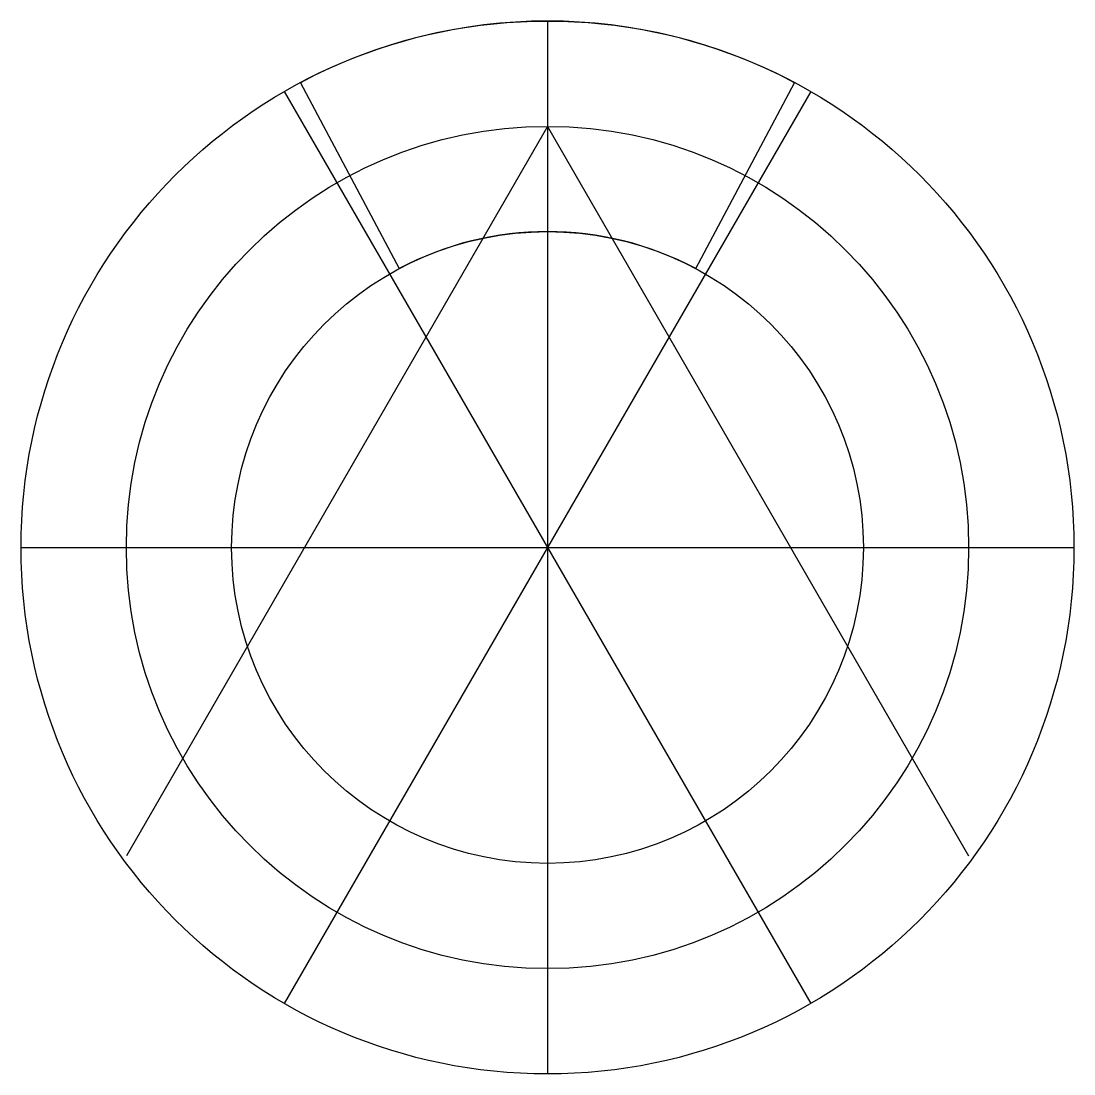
# Model space of a CAD drawing. Header units: millimetres. Extents: x -62 to 62, y -62 to 62.
import ezdxf

# ---------------------------------------------------------------- set-up
doc = ezdxf.new("R2010")
doc.units = ezdxf.units.MM

msp = doc.modelspace()

# ---------------------------------------------------------------- linework, layer by layer
for points in [[(0, 62.5), (0, -62.5)], [(-29.34, 55.18), (-17.61, 33.11)], [(17.61, 33.11), (29.34, 55.18)], [(-31.25, 54.13), (31.25, -54.13)], [(31.25, 54.13), (-31.25, -54.13)], [(0, 50), (-50, -36.6)], [(0, 50), (50, -36.6)], [(-62.5, 0), (62.5, 0)]]:
    msp.add_lwpolyline(points)
for radius in [62.5, 50, 37.5]:
    msp.add_circle((0, 0), radius)
for radius in [62.5, 37.5]:
    msp.add_arc((0, 0), radius, 62, 118)

doc.saveas('drawing.dxf')
